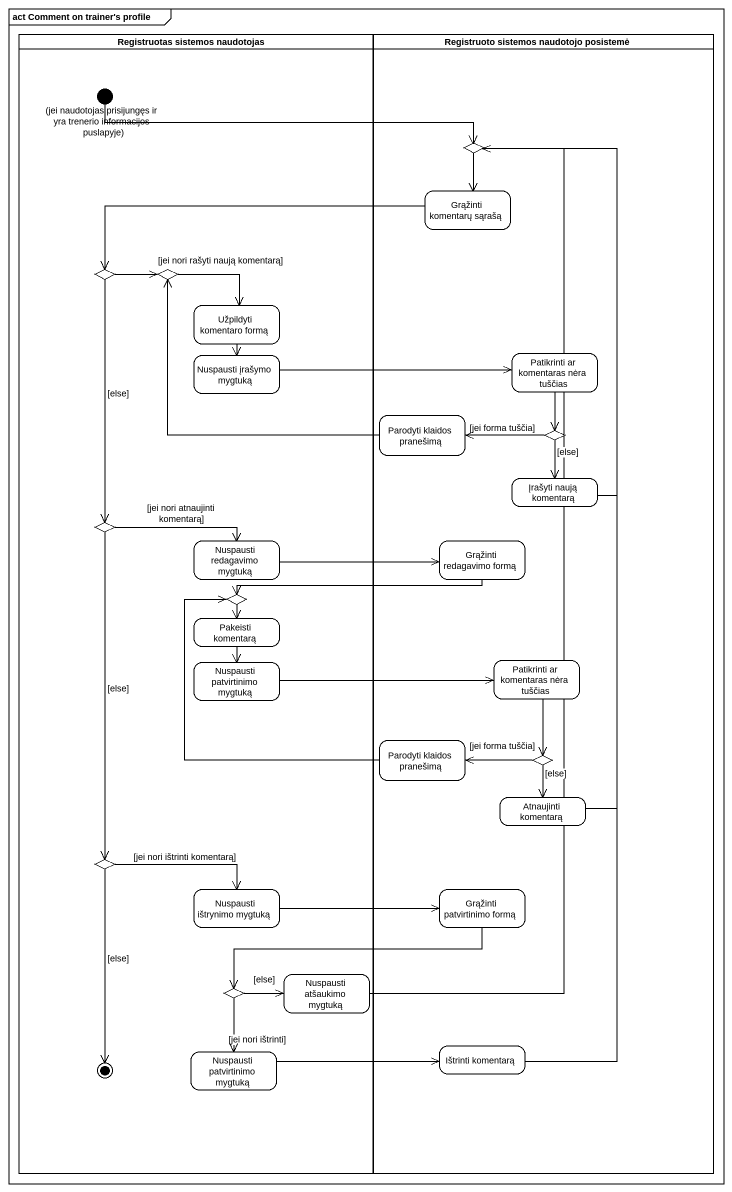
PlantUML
@startuml
mainframe act Comment on trainer's profile
hide empty description
state "Registruotas sistemos naudotojas" as Registruotas_sistemos <<partition>> {
  state "(jei naudotojas prisijungęs ir yra trenerio informacijos puslapyje)" as jei_naudotojas_prisijungęs <<start>>
  state choice2 <<choice>>
  state choice3 <<choice>>
  state "Užpildyti komentaro formą" as Užpildyti_komentaro_formą
  state "Nuspausti įrašymo mygtuką" as Nuspausti_įrašymo_mygtuką
  state choice5 <<choice>>
  state "Nuspausti redagavimo mygtuką" as Nuspausti_redagavimo_mygtuką
  state "Pakeisti komentarą" as Pakeisti_komentarą
  state choice6 <<choice>>
  state "Nuspausti patvirtinimo mygtuką" as Nuspausti_patvirtinimo
  state choice8 <<choice>>
  state "Nuspausti ištrynimo mygtuką" as Nuspausti_ištrynimo_mygtuką
  state "Nuspausti atšaukimo mygtuką" as Nuspausti_atšaukimo_mygtuką
  state choice9 <<choice>>
  state "Nuspausti patvirtinimo mygtuką" as Nuspausti_patvirtinimo_2
  choice8 --> [*] : [else]
}
state "Registruoto sistemos naudotojo posistemė" as Registruoto_sistemos <<partition>> {
  state choice1 <<choice>>
  state "Grąžinti komentarų sąrašą" as Grąžinti_komentarų_sąrašą
  state "Patikrinti ar komentaras nėra tuščias" as Patikrinti_ar_komentaras
  state "Parodyti klaidos pranešimą" as Parodyti_klaidos_pranešimą
  state choice4 <<choice>>
  state "Įrašyti naują komentarą" as Įrašyti_naują_komentarą
  state "Grąžinti redagavimo formą" as Grąžinti_redagavimo_formą
  state "Patikrinti ar komentaras nėra tuščias" as Patikrinti_ar_komentaras_2
  state "Parodyti klaidos pranešimą" as Parodyti_klaidos_pranešimą_2
  state choice7 <<choice>>
  state "Atnaujinti komentarą" as Atnaujinti_komentarą
  state "Grąžinti patvirtinimo formą" as Grąžinti_patvirtinimo_formą
  state "Ištrinti komentarą" as Ištrinti_komentarą
}
jei_naudotojas_prisijungęs -right-> choice1
choice1 --> Grąžinti_komentarų_sąrašą
Grąžinti_komentarų_sąrašą -left-> choice2
choice2 -right-> choice3
choice2 --> choice5 : [else]
choice3 --> Užpildyti_komentaro_formą : [jei nori rašyti naują komentarą]
Užpildyti_komentaro_formą --> Nuspausti_įrašymo_mygtuką
Nuspausti_įrašymo_mygtuką -right-> Patikrinti_ar_komentaras
Patikrinti_ar_komentaras --> choice4
Parodyti_klaidos_pranešimą -up-> choice3
choice4 -left-> Parodyti_klaidos_pranešimą : [jei forma tuščia]
choice4 --> Įrašyti_naują_komentarą : [else]
Įrašyti_naują_komentarą -up-> choice1
choice5 -right-> Nuspausti_redagavimo_mygtuką : [jei nori atnaujinti komentarą]
choice5 --> choice8 : [else]
Nuspausti_redagavimo_mygtuką -right-> Grąžinti_redagavimo_formą
Grąžinti_redagavimo_formą -left-> choice6
Pakeisti_komentarą --> Nuspausti_patvirtinimo
choice6 --> Pakeisti_komentarą
Nuspausti_patvirtinimo -right-> Patikrinti_ar_komentaras_2
Patikrinti_ar_komentaras_2 --> choice7
Parodyti_klaidos_pranešimą_2 -up-> choice6
choice7 -left-> Parodyti_klaidos_pranešimą_2 : [jei forma tuščia]
choice7 --> Atnaujinti_komentarą : [else]
Atnaujinti_komentarą -up-> choice1
choice8 -right-> Nuspausti_ištrynimo_mygtuką : [jei nori ištrinti komentarą]
Nuspausti_ištrynimo_mygtuką -right-> Grąžinti_patvirtinimo_formą
Grąžinti_patvirtinimo_formą -left-> choice9
Nuspausti_atšaukimo_mygtuką -up-> choice1 : [else]
choice9 -right-> Nuspausti_atšaukimo_mygtuką
choice9 --> Nuspausti_patvirtinimo_2 : [jei nori ištrinti]
Nuspausti_patvirtinimo_2 -right-> Ištrinti_komentarą
Ištrinti_komentarą -up-> choice1
@enduml
